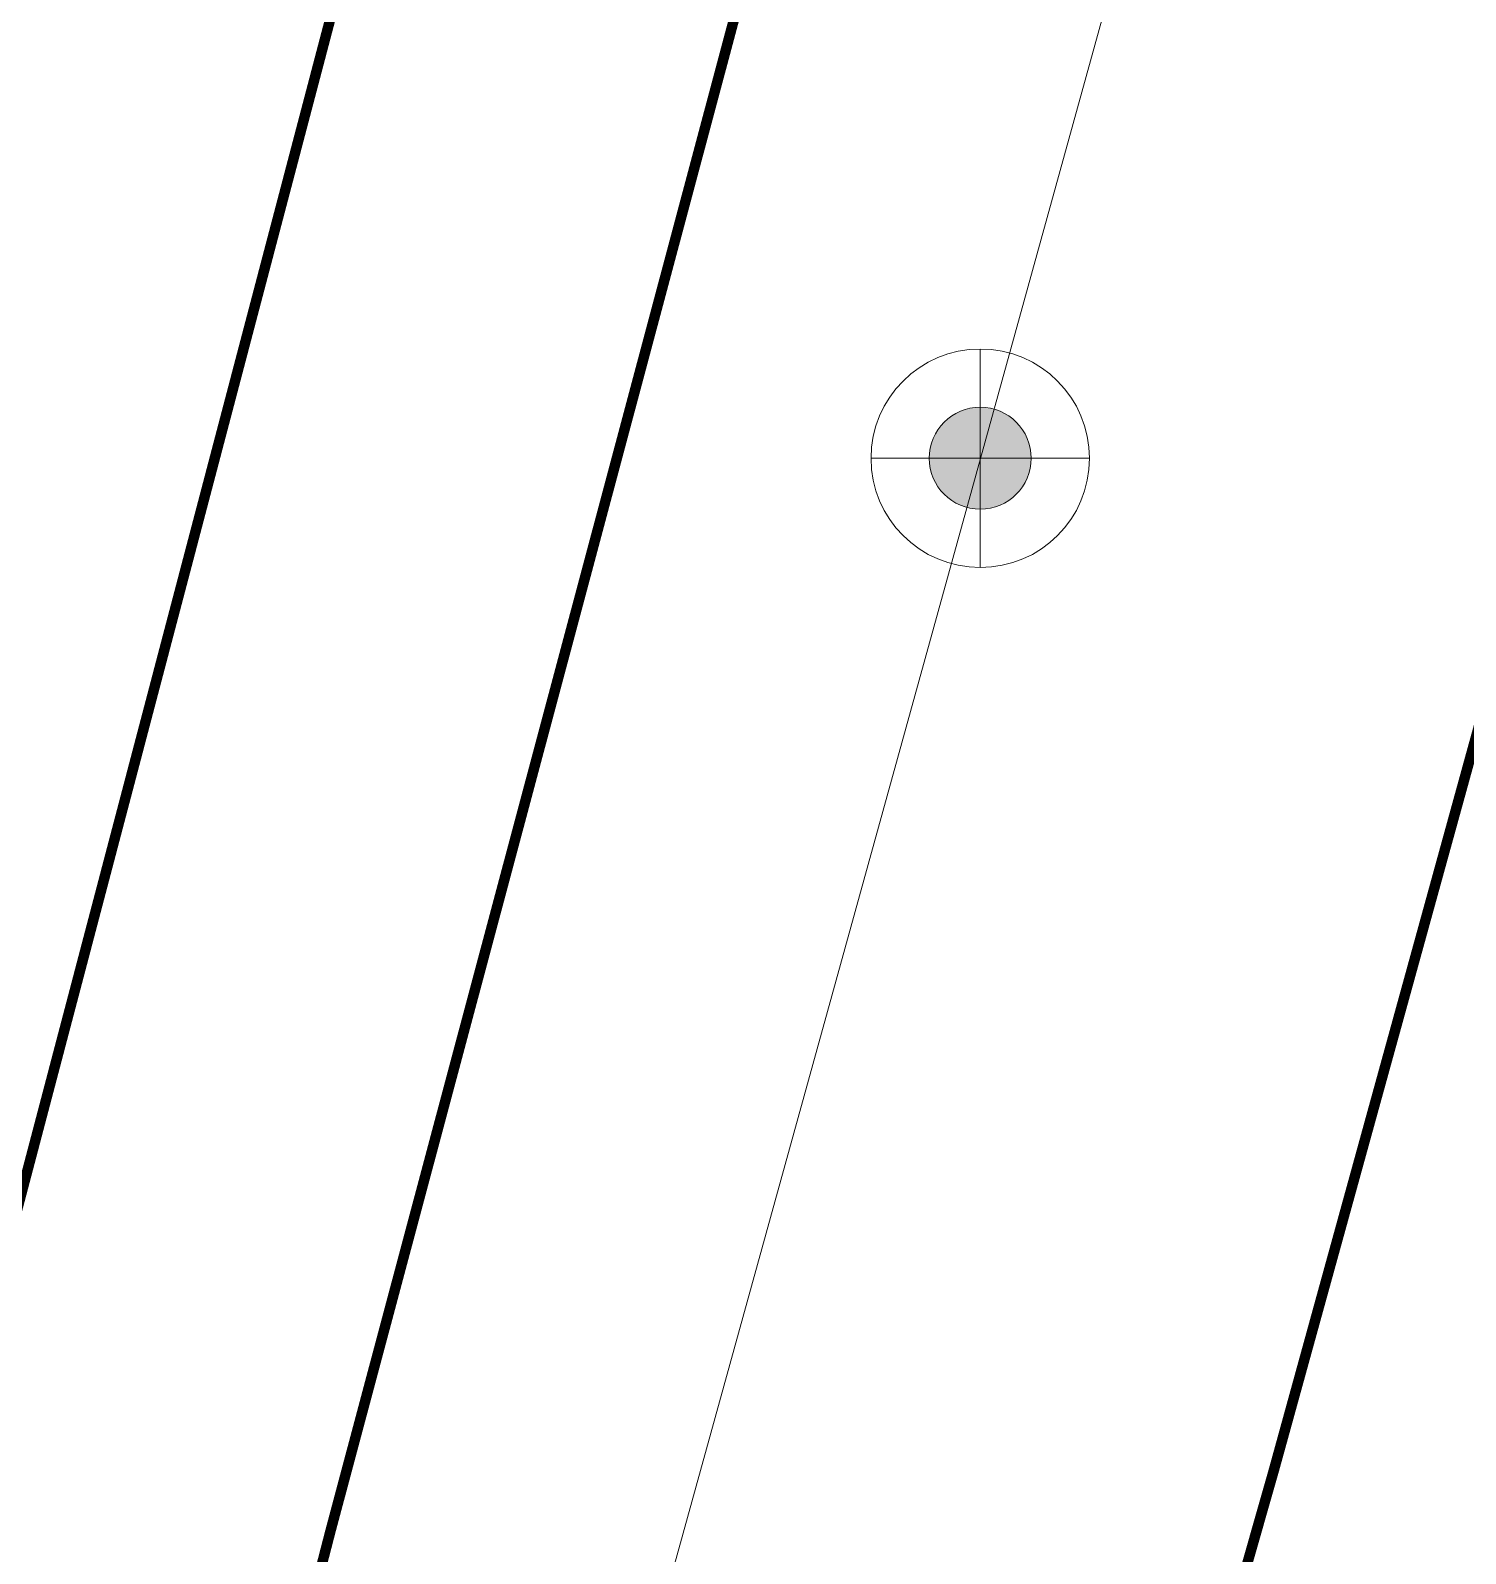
# Model space of a CAD drawing. Header units: inches. Extents: x 350994 to 353538, y 1581369 to 1583842.
# Drawn here: x 351274.53 to 351288.32, y 1583084.89 to 1583099.53 of the extents above; entities that cross this region are included whole.
import ezdxf

# ---------------------------------------------------------------- set-up
doc = ezdxf.new("R2010")
doc.units = ezdxf.units.IN
doc.header["$MEASUREMENT"] = 0
doc.linetypes.add('1', pattern=[0])
doc.linetypes.add('ACAD_ISO03W100', pattern=[30, 12, -18])
for name, color, linetype in [('CW', 94, '1'), ('EP TF', 5, 'Continuous'), ("ROAD'S", 1, '1')]:
    doc.layers.add(name, color=color, linetype=linetype)
doc.styles.get("Standard").update_dxf_attribs({"font": 'arial.ttf'})
doc.linetypes.add('SILT_FENCE', pattern='A,0.5,-0.2,["EP",Standard,S=0.1,R=0,X=-0.1,Y=-0.05],-0.2', length=0.9)

# ---------------------------------------------------------------- blocks, each defined once
blk = doc.blocks.new('EP1')
at = {"layer": 'EP TF', "lineweight": 5}
h = blk.add_hatch(color=252, dxfattribs=at)
edge = h.paths.add_edge_path()
edge.add_arc((351339.771, 1583222.914), 0.49, 0, 360)
at = {"layer": 'EP TF', "color": 252, "lineweight": 5}
for points in [[(351339.771, 1583223.964), (351339.771, 1583221.864)], [(351338.721, 1583222.914), (351340.821, 1583222.914)]]:
    blk.add_lwpolyline(points, dxfattribs=at)
for radius in [1.05, 0.49]:
    blk.add_circle((351339.771, 1583222.914), radius, dxfattribs=at)

msp = doc.modelspace()

# ---------------------------------------------------------------- linework, layer by layer
at = {"layer": 'CW', "linetype": 'ACAD_ISO03W100', "lineweight": 5, "ltscale": 0.1, "const_width": 0.1, "elevation": 114.158}
msp.add_lwpolyline([(351258.588, 1582987.836), (351286.48, 1583085.7), (351291.094, 1583102.44), (351294.389, 1583114.276), (351450.259, 1583070.875), (351507.125, 1583054.975), (351503.705, 1583044.431), (351504.897, 1583044.08), (351504.331, 1583041.51), (351502.915, 1583037.371), (351501.89, 1583035.267), (351500.761, 1583035.479), (351472.56, 1582950.674), (351449.694, 1582882.807), (351408.341, 1582900.103), (351277.37, 1582955.13), (351252.729, 1582966.854)], close=True, dxfattribs=at)
at = {"layer": 'EP TF', "color": 252, "linetype": 'SILT_FENCE', "lineweight": 5, "ltscale": 6, "elevation": 97.614}
msp.add_lwpolyline([(351334.549, 1583220.761), (351313.266, 1583201.604), (351299.568, 1583152.936), (351283.656, 1583095.413), (351267.659, 1583037.585), (351251.662, 1582979.757), (351198.881, 1582966.743), (351173.839, 1582964.511), (351151.773, 1582973.941), (351097.752, 1583012.032), (351096.541, 1583017.47)], dxfattribs=at)
at = {"layer": "ROAD'S", "lineweight": 5, "const_width": 0.1}
for points in [[(351317.487, 1583228.503), (351313.102, 1583226.143), (351310.106, 1583221.358), (351294.05, 1583162.92), (351273.802, 1583085.925), (351258.369, 1583027.872), (351254.42, 1583019.465), (351250.17, 1583012.038), (351241.945, 1583000.403), (351234.518, 1582991.191), (351227.915, 1582984.272), (351223.815, 1582980.708), (351216.075, 1582974.768), (351205.729, 1582968.054), (351195.161, 1582963.402), (351186.703, 1582961.475), (351180.028, 1582961.008), (351164.43, 1582964.173), (351151.021, 1582970.189), (351133.807, 1582982.757), (351124.847, 1582989.538), (351104.244, 1583004.297), (351093.691, 1583010.162)], [(351163.486, 1582960.511), (351179.697, 1582957.225), (351187.142, 1582957.535), (351197.259, 1582959.561), (351208.211, 1582964.612), (351218.951, 1582971.614), (351226.454, 1582977.638), (351230.686, 1582981.614), (351237.709, 1582988.901), (351245.832, 1582997.908), (351248.558, 1583002.203), (351250.847, 1583005.123), (351254.574, 1583010.843), (351256.152, 1583014.237), (351258.349, 1583017.855), (351262.461, 1583027.25), (351277.408, 1583085.097), (351297.075, 1583158.776), (351303.679, 1583157.602), (351357.439, 1583140.328), (351458.799, 1583106.533)]]:
    msp.add_lwpolyline(points, dxfattribs=at)

# ---------------------------------------------------------------- block references
at = {"layer": 'EP TF', "color": 1, "lineweight": 5}
msp.add_blockref('EP1', (-56.116, -127.5), dxfattribs=at)

doc.saveas('drawing.dxf')
